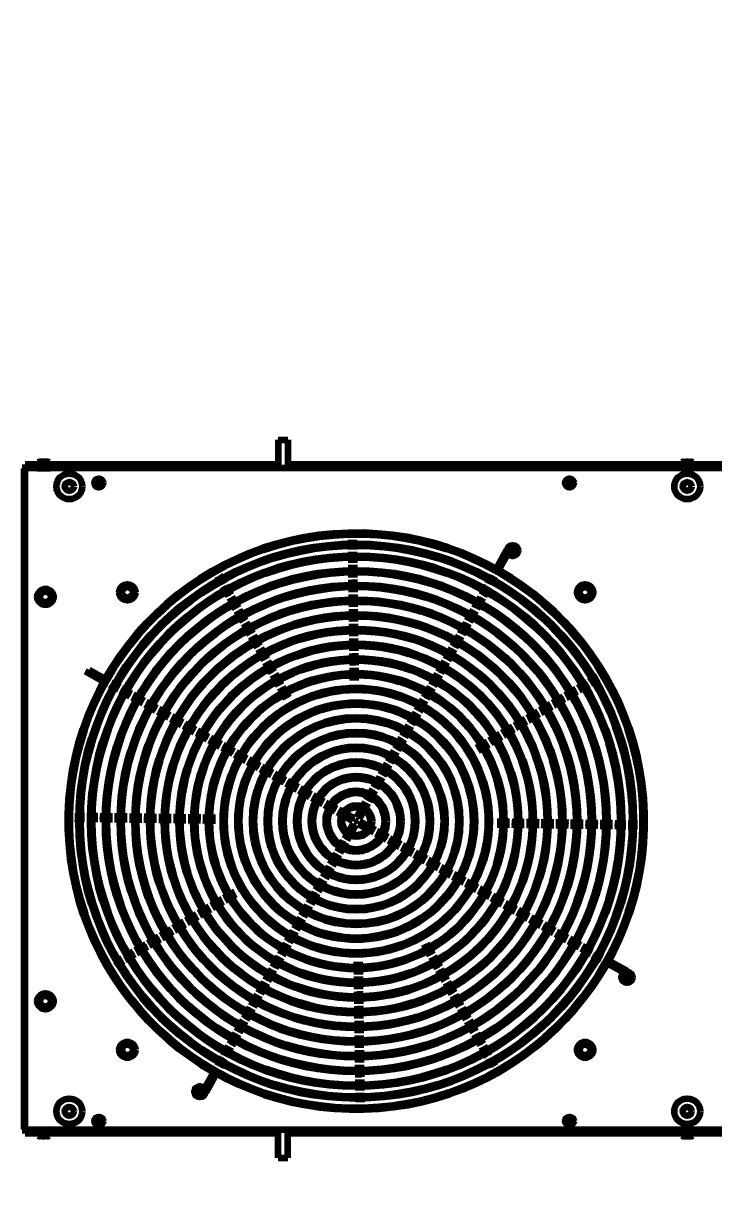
# Model space of a CAD drawing. Header units: millimetres. Extents: x 0 to 31017, y 0 to 21335.
# Drawn here: x 7038.5 to 7132.3, y 19923.2 to 20083.4 of the extents above; entities that cross this region are included whole.
import ezdxf
from ezdxf import colors
from ezdxf.entities.mleader import LeaderData, LeaderLine
from ezdxf.enums import TextEntityAlignment as Align
from ezdxf.math import Vec2, Vec3

# ---------------------------------------------------------------- set-up
doc = ezdxf.new("R2010")
doc.units = ezdxf.units.MM
doc.styles.get("Standard").update_dxf_attribs({"font": 'arial.ttf'})

# ---------------------------------------------------------------- blocks, each defined once
blk = doc.blocks.new('機組圖彩色')
at = {"color": 251, "lineweight": 200, "true_color": 0x636466}
for p, q in [((91587.16, 2376.05), (91587.16, 2372.23)), ((91587.16, 2376.05), (91588.46, 2376.05)), ((91588.46, 2376.05), (91588.46, 2372.23)), ((91554.51, 2373), (91554.51, 2372.52)), ((91555.83, 2373.07), (91554.7, 2373.07)), ((91554.89, 2373), (91554.89, 2372.52)), ((91555.64, 2373), (91555.64, 2372.52)), ((91556.01, 2373), (91556.01, 2372.52)), ((91642.01, 2373), (91642.01, 2372.52)), ((91642.2, 2373.07), (91643.33, 2373.07)), ((91642.39, 2373), (91642.39, 2372.52)), ((91643.14, 2373), (91643.14, 2372.52)), ((91643.51, 2373), (91643.51, 2372.52)), ((91552.64, 2372.1), (91552.76, 2372.1)), ((91552.64, 2282.3), (91552.64, 2372.1)), ((91552.76, 2372.73), (91552.76, 2372.1)), ((91554.51, 2372.73), (91552.76, 2372.73)), ((91552.76, 2368.7), (91552.76, 2372.2)), ((91732.76, 2372.2), (91552.76, 2372.2)), ((91552.76, 2282.32), (91552.76, 2372.08)), ((91732.64, 2372.2), (91552.88, 2372.2)), ((91553.76, 2372.23), (91553.73, 2372.2)), ((91554.36, 2372.23), (91553.76, 2372.23)), ((91554.36, 2372.52), (91554.36, 2372.2)), ((91556.16, 2372.52), (91554.36, 2372.52)), ((91554.36, 2372.36), (91556.16, 2372.36)), ((91554.36, 2372.2), (91556.16, 2372.2)), ((91555.26, 2372.36), (91555.1, 2372.52)), ((91555.42, 2372.36), (91555.26, 2372.52)), ((91587.16, 2372.73), (91556.01, 2372.73)), ((91556.16, 2372.2), (91556.16, 2372.52)), ((91729.38, 2372.23), (91556.16, 2372.23)), ((91697.06, 2372.73), (91588.46, 2372.73)), ((91641.86, 2372.2), (91641.86, 2372.52)), ((91641.86, 2372.52), (91643.66, 2372.52)), ((91643.66, 2372.36), (91641.86, 2372.36)), ((91643.66, 2372.2), (91641.86, 2372.2)), ((91642.6, 2372.36), (91642.76, 2372.52)), ((91642.76, 2372.36), (91642.92, 2372.52)), ((91643.66, 2372.52), (91643.66, 2372.2)), ((91597.06, 2362.75), (91597.05, 2363.15)), ((91597.46, 2362.75), (91597.45, 2363.15)), ((91597.07, 2361.95), (91597.06, 2362.45)), ((91597.08, 2361.15), (91597.07, 2361.65)), ((91597.47, 2361.95), (91597.46, 2362.45)), ((91597.48, 2361.15), (91597.47, 2361.65)), ((91597.09, 2360.35), (91597.08, 2360.85)), ((91597.1, 2359.35), (91597.09, 2360.05)), ((91597.11, 2359.35), (91597.1, 2360.05)), ((91597.49, 2360.35), (91597.48, 2360.85)), ((91597.5, 2359.35), (91597.49, 2360.05)), ((91597.51, 2359.35), (91597.5, 2360.05)), ((91618.18, 2361.06), (91616.77, 2358.54)), ((91618.34, 2360.52), (91617.12, 2358.35)), ((91618.7, 2361.33), (91619.33, 2360.7)), ((91618.7, 2360.7), (91619.33, 2361.33)), ((91597.12, 2358.35), (91597.11, 2359.05)), ((91597.52, 2358.35), (91597.51, 2359.05)), ((91578.75, 2357.74), (91578.55, 2358.09)), ((91579.1, 2357.93), (91578.9, 2358.28)), ((91579.14, 2357.04), (91578.9, 2357.48)), ((91579.49, 2357.24), (91579.24, 2357.67)), ((91579.53, 2356.34), (91579.29, 2356.78)), ((91579.88, 2356.54), (91579.64, 2356.97)), ((91597.14, 2357.35), (91597.13, 2358.05)), ((91597.15, 2356.35), (91597.14, 2357.05)), ((91597.54, 2357.35), (91597.53, 2358.05)), ((91597.55, 2356.35), (91597.54, 2357.05)), ((91615.65, 2356.54), (91615.89, 2356.97)), ((91616, 2356.34), (91616.24, 2356.78)), ((91616.04, 2357.23), (91616.29, 2357.67)), ((91616.39, 2357.04), (91616.63, 2357.48)), ((91616.43, 2357.93), (91616.63, 2358.28)), ((91616.78, 2357.74), (91616.98, 2358.09)), ((91579.92, 2355.64), (91579.68, 2356.08)), ((91580.27, 2355.84), (91580.03, 2356.28)), ((91580.41, 2354.77), (91580.07, 2355.38)), ((91580.76, 2354.97), (91580.42, 2355.58)), ((91597.16, 2355.35), (91597.15, 2356.05)), ((91597.56, 2355.35), (91597.55, 2356.05)), ((91615.11, 2355.58), (91614.77, 2354.97)), ((91615.46, 2355.38), (91615.12, 2354.77)), ((91615.26, 2355.84), (91615.5, 2356.27)), ((91615.61, 2355.64), (91615.85, 2356.08)), ((91580.9, 2353.9), (91580.56, 2354.51)), ((91581.25, 2354.09), (91580.91, 2354.71)), ((91581.39, 2353.03), (91581.05, 2353.64)), ((91581.74, 2353.22), (91581.39, 2353.83)), ((91597.17, 2354.35), (91597.17, 2355.05)), ((91597.19, 2353.35), (91597.18, 2354.05)), ((91597.57, 2354.35), (91597.57, 2355.05)), ((91597.59, 2353.35), (91597.58, 2354.05)), ((91614.13, 2353.83), (91613.79, 2353.22)), ((91614.48, 2353.64), (91614.14, 2353.03)), ((91614.62, 2354.71), (91614.28, 2354.09)), ((91614.97, 2354.51), (91614.63, 2353.9)), ((91581.88, 2352.15), (91581.53, 2352.76)), ((91582.23, 2352.35), (91581.88, 2352.96)), ((91582.71, 2351.48), (91582.37, 2352.09)), ((91597.2, 2352.35), (91597.19, 2353.05)), ((91597.21, 2351.35), (91597.2, 2352.05)), ((91597.6, 2352.35), (91597.59, 2353.05)), ((91597.61, 2351.35), (91597.6, 2352.05)), ((91613.16, 2352.09), (91612.81, 2351.48)), ((91613.65, 2352.96), (91613.3, 2352.35)), ((91613.99, 2352.76), (91613.65, 2352.15)), ((91582.37, 2351.28), (91582.02, 2351.89)), ((91582.85, 2350.41), (91582.51, 2351.02)), ((91583.2, 2350.6), (91582.86, 2351.22)), ((91583.69, 2349.73), (91583.35, 2350.34)), ((91597.23, 2350.35), (91597.22, 2351.05)), ((91597.63, 2350.35), (91597.62, 2351.05)), ((91612.18, 2350.34), (91611.84, 2349.73)), ((91612.67, 2351.22), (91612.33, 2350.6)), ((91613.02, 2351.02), (91612.67, 2350.41)), ((91613.51, 2351.89), (91613.16, 2351.28)), ((91583.34, 2349.54), (91583, 2350.15)), ((91583.83, 2348.66), (91583.49, 2349.28)), ((91584.18, 2348.86), (91583.84, 2349.47)), ((91597.24, 2349.35), (91597.23, 2350.05)), ((91597.25, 2348.35), (91597.24, 2349.05)), ((91597.64, 2349.35), (91597.63, 2350.05)), ((91597.65, 2348.35), (91597.64, 2349.05)), ((91611.69, 2349.47), (91611.35, 2348.86)), ((91612.04, 2349.28), (91611.7, 2348.66)), ((91612.53, 2350.15), (91612.19, 2349.54)), ((91584.32, 2347.79), (91583.98, 2348.4)), ((91584.67, 2347.99), (91584.33, 2348.6)), ((91584.81, 2346.92), (91584.47, 2347.53)), ((91585.16, 2347.12), (91584.82, 2347.73)), ((91597.26, 2347.35), (91597.26, 2348.05)), ((91597.66, 2347.35), (91597.66, 2348.05)), ((91610.71, 2347.73), (91610.37, 2347.12)), ((91611.06, 2347.53), (91610.72, 2346.92)), ((91611.2, 2348.6), (91610.86, 2347.99)), ((91611.55, 2348.4), (91611.21, 2347.79)), ((91585.3, 2346.05), (91584.96, 2346.66)), ((91585.65, 2346.24), (91585.31, 2346.85)), ((91585.79, 2345.17), (91585.44, 2345.79)), ((91586.14, 2345.37), (91585.79, 2345.98)), ((91597.28, 2346.35), (91597.27, 2347.05)), ((91597.29, 2345.35), (91597.28, 2346.05)), ((91597.68, 2346.35), (91597.67, 2347.05)), ((91597.69, 2345.35), (91597.68, 2346.05)), ((91609.74, 2345.98), (91609.39, 2345.37)), ((91610.08, 2345.79), (91609.74, 2345.17)), ((91610.22, 2346.85), (91609.88, 2346.24)), ((91610.57, 2346.66), (91610.23, 2346.05)), ((91560.91, 2344.62), (91563.42, 2343.21)), ((91561.44, 2344.78), (91563.62, 2343.56)), ((91586.28, 2344.3), (91585.93, 2344.91)), ((91586.62, 2344.5), (91586.28, 2345.11)), ((91586.76, 2343.43), (91586.42, 2344.04)), ((91587.11, 2343.63), (91586.77, 2344.24)), ((91597.3, 2344.35), (91597.29, 2345.05)), ((91597.32, 2343.35), (91597.31, 2344.05)), ((91597.7, 2344.35), (91597.69, 2345.05)), ((91597.72, 2343.35), (91597.71, 2344.05)), ((91608.76, 2344.24), (91608.42, 2343.63)), ((91609.11, 2344.04), (91608.76, 2343.43)), ((91609.25, 2345.11), (91608.9, 2344.5)), ((91609.6, 2344.91), (91609.25, 2344.3)), ((91630.11, 2343.67), (91630.54, 2343.93)), ((91630.79, 2344.08), (91631.14, 2344.29)), ((91631, 2343.74), (91631.34, 2343.94)), ((91564.04, 2342.87), (91563.69, 2343.07)), ((91564.23, 2343.22), (91563.88, 2343.42)), ((91564.73, 2342.48), (91564.3, 2342.73)), ((91564.93, 2342.83), (91564.49, 2343.07)), ((91565.43, 2342.09), (91565, 2342.33)), ((91565.63, 2342.44), (91565.19, 2342.68)), ((91587.25, 2342.56), (91586.91, 2343.17)), ((91587.6, 2342.75), (91587.26, 2343.36)), ((91588.09, 2341.88), (91587.75, 2342.49)), ((91607.78, 2342.49), (91607.44, 2341.88)), ((91608.27, 2343.36), (91607.93, 2342.75)), ((91608.62, 2343.17), (91608.28, 2342.56)), ((91627.87, 2342.34), (91628.47, 2342.7)), ((91628.08, 2342), (91628.68, 2342.36)), ((91628.73, 2342.86), (91629.16, 2343.11)), ((91628.94, 2342.51), (91629.37, 2342.77)), ((91629.42, 2343.26), (91629.85, 2343.52)), ((91629.62, 2342.92), (91630.05, 2343.18)), ((91630.31, 2343.33), (91630.74, 2343.59)), ((91566.13, 2341.7), (91565.69, 2341.94)), ((91566.33, 2342.05), (91565.89, 2342.29)), ((91566.39, 2341.55), (91567, 2341.21)), ((91566.59, 2341.9), (91567.2, 2341.56)), ((91567.26, 2341.06), (91567.87, 2340.72)), ((91567.46, 2341.41), (91568.07, 2341.07)), ((91568.33, 2340.92), (91568.94, 2340.58)), ((91587.74, 2341.68), (91587.4, 2342.3)), ((91588.23, 2340.81), (91587.89, 2341.42)), ((91588.58, 2341.01), (91588.24, 2341.62)), ((91606.8, 2340.75), (91606.46, 2340.14)), ((91607.29, 2341.62), (91606.95, 2341.01)), ((91607.64, 2341.42), (91607.3, 2340.81)), ((91608.13, 2342.3), (91607.79, 2341.68)), ((91625.29, 2340.81), (91625.9, 2341.17)), ((91625.5, 2340.47), (91626.1, 2340.82)), ((91626.15, 2341.32), (91626.76, 2341.68)), ((91626.36, 2340.98), (91626.96, 2341.33)), ((91627.01, 2341.83), (91627.61, 2342.19)), ((91627.22, 2341.49), (91627.82, 2341.85)), ((91568.14, 2340.57), (91568.75, 2340.23)), ((91569.01, 2340.08), (91569.62, 2339.74)), ((91569.2, 2340.43), (91569.81, 2340.09)), ((91569.88, 2339.6), (91570.49, 2339.25)), ((91570.08, 2339.95), (91570.69, 2339.6)), ((91570.75, 2339.11), (91571.36, 2338.77)), ((91570.95, 2339.46), (91571.56, 2339.11)), ((91606.31, 2339.87), (91605.97, 2339.26)), ((91606.66, 2339.68), (91606.32, 2339.07)), ((91607.15, 2340.55), (91606.81, 2339.94)), ((91621.86, 2338.76), (91622.46, 2339.12)), ((91622.72, 2339.28), (91623.32, 2339.63)), ((91622.92, 2338.93), (91623.52, 2339.29)), ((91623.58, 2339.79), (91624.18, 2340.15)), ((91623.78, 2339.44), (91624.38, 2339.8)), ((91624.43, 2340.3), (91625.04, 2340.66)), ((91624.64, 2339.95), (91625.24, 2340.31)), ((91571.63, 2338.62), (91572.24, 2338.28)), ((91571.82, 2338.97), (91572.43, 2338.63)), ((91572.5, 2338.13), (91573.11, 2337.79)), ((91572.69, 2338.48), (91573.3, 2338.14)), ((91573.37, 2337.64), (91573.98, 2337.3)), ((91573.57, 2337.99), (91574.18, 2337.65)), ((91574.44, 2337.5), (91575.05, 2337.16)), ((91605.34, 2338.13), (91604.99, 2337.52)), ((91605.68, 2337.93), (91605.34, 2337.32)), ((91605.82, 2339), (91605.48, 2338.39)), ((91606.17, 2338.81), (91605.83, 2338.19)), ((91619.28, 2337.23), (91619.88, 2337.59)), ((91620.14, 2337.74), (91620.74, 2338.1)), ((91620.34, 2337.4), (91620.94, 2337.76)), ((91621, 2338.25), (91621.6, 2338.61)), ((91621.2, 2337.91), (91621.8, 2338.27)), ((91622.06, 2338.42), (91622.66, 2338.78)), ((91574.24, 2337.15), (91574.85, 2336.81)), ((91575.12, 2336.66), (91575.73, 2336.32)), ((91575.31, 2337.01), (91575.92, 2336.67)), ((91575.99, 2336.17), (91576.6, 2335.83)), ((91576.18, 2336.52), (91576.79, 2336.18)), ((91577.06, 2336.03), (91577.67, 2335.69)), ((91604.36, 2336.38), (91604.02, 2335.77)), ((91604.71, 2336.19), (91604.37, 2335.58)), ((91604.85, 2337.26), (91604.51, 2336.65)), ((91605.2, 2337.06), (91604.85, 2336.45)), ((91616.7, 2335.7), (91617.3, 2336.06)), ((91617.56, 2336.21), (91618.16, 2336.57)), ((91617.76, 2335.87), (91618.36, 2336.22)), ((91618.42, 2336.72), (91619.02, 2337.08)), ((91618.62, 2336.38), (91619.22, 2336.73)), ((91619.48, 2336.89), (91620.08, 2337.25)), ((91576.86, 2335.69), (91577.47, 2335.34)), ((91577.73, 2335.2), (91578.34, 2334.86)), ((91577.93, 2335.55), (91578.54, 2335.2)), ((91578.61, 2334.71), (91579.22, 2334.37)), ((91578.8, 2335.06), (91579.41, 2334.72)), ((91579.67, 2334.57), (91580.28, 2334.23)), ((91603.38, 2334.64), (91603.04, 2334.03)), ((91603.73, 2334.44), (91603.39, 2333.83)), ((91603.87, 2335.51), (91603.53, 2334.9)), ((91604.22, 2335.32), (91603.88, 2334.7)), ((91614.12, 2334.16), (91614.72, 2334.52)), ((91614.98, 2334.68), (91615.58, 2335.03)), ((91615.18, 2334.33), (91615.79, 2334.69)), ((91615.84, 2335.19), (91616.44, 2335.54)), ((91616.04, 2334.84), (91616.65, 2335.2)), ((91616.9, 2335.35), (91617.51, 2335.71)), ((91579.48, 2334.22), (91580.09, 2333.88)), ((91580.35, 2333.73), (91580.96, 2333.39)), ((91580.55, 2334.08), (91581.16, 2333.74)), ((91581.22, 2333.24), (91581.83, 2332.9)), ((91581.42, 2333.59), (91582.03, 2333.25)), ((91582.09, 2332.75), (91582.71, 2332.41)), ((91582.29, 2333.1), (91582.9, 2332.76)), ((91602.4, 2332.89), (91602.06, 2332.28)), ((91602.75, 2332.7), (91602.41, 2332.09)), ((91602.89, 2333.77), (91602.55, 2333.16)), ((91603.24, 2333.57), (91602.9, 2332.96)), ((91614.32, 2333.82), (91614.93, 2334.18)), ((91582.97, 2332.26), (91583.58, 2331.92)), ((91583.16, 2332.61), (91583.77, 2332.27)), ((91583.84, 2331.78), (91584.45, 2331.43)), ((91584.04, 2332.12), (91584.65, 2331.78)), ((91584.71, 2331.29), (91585.32, 2330.94)), ((91584.91, 2331.64), (91585.52, 2331.29)), ((91585.78, 2331.15), (91586.39, 2330.8)), ((91601.43, 2331.15), (91601.08, 2330.54)), ((91601.91, 2332.02), (91601.57, 2331.41)), ((91602.26, 2331.83), (91601.92, 2331.21)), ((91585.58, 2330.8), (91586.2, 2330.46)), ((91586.46, 2330.31), (91587.07, 2329.97)), ((91586.65, 2330.66), (91587.26, 2330.32)), ((91587.33, 2329.82), (91587.94, 2329.48)), ((91587.53, 2330.17), (91588.14, 2329.83)), ((91588.4, 2329.68), (91589.01, 2329.34)), ((91600.94, 2330.28), (91600.59, 2329.66)), ((91601.29, 2330.08), (91600.94, 2329.47)), ((91601.77, 2330.95), (91601.43, 2330.34)), ((91588.2, 2329.33), (91588.81, 2328.99)), ((91589.08, 2328.84), (91589.69, 2328.5)), ((91589.27, 2329.19), (91589.88, 2328.85)), ((91589.95, 2328.35), (91590.56, 2328.01)), ((91590.14, 2328.7), (91590.75, 2328.36)), ((91591.02, 2328.21), (91591.63, 2327.87)), ((91599.96, 2328.53), (91599.62, 2327.92)), ((91600.31, 2328.33), (91599.96, 2327.72)), ((91600.45, 2329.4), (91600.11, 2328.79)), ((91600.8, 2329.21), (91600.45, 2328.6)), ((91590.82, 2327.87), (91591.43, 2327.52)), ((91591.69, 2327.38), (91592.3, 2327.03)), ((91591.89, 2327.73), (91592.5, 2327.38)), ((91592.57, 2326.89), (91593.18, 2326.54)), ((91592.76, 2327.24), (91593.37, 2326.89)), ((91593.44, 2326.4), (91594.05, 2326.06)), ((91593.63, 2326.75), (91594.25, 2326.4)), ((91598.98, 2326.78), (91598.64, 2326.17)), ((91599.33, 2326.59), (91598.99, 2325.97)), ((91599.47, 2327.66), (91599.13, 2327.04)), ((91599.82, 2327.46), (91599.48, 2326.85)), ((91559.22, 2324.9), (91558.82, 2324.91)), ((91560.02, 2324.89), (91559.52, 2324.9)), ((91560.82, 2324.88), (91560.32, 2324.89)), ((91561.62, 2324.87), (91561.12, 2324.88)), ((91562.62, 2324.86), (91561.92, 2324.87)), ((91563.62, 2324.85), (91562.92, 2324.86)), ((91564.62, 2324.83), (91563.92, 2324.84)), ((91565.62, 2324.82), (91564.92, 2324.83)), ((91566.62, 2324.81), (91565.92, 2324.82)), ((91567.62, 2324.79), (91566.92, 2324.8)), ((91568.62, 2324.78), (91567.92, 2324.79)), ((91569.62, 2324.77), (91568.92, 2324.78)), ((91570.62, 2324.76), (91569.92, 2324.76)), ((91571.62, 2324.74), (91570.92, 2324.75)), ((91572.62, 2324.73), (91571.92, 2324.74)), ((91573.62, 2324.72), (91572.92, 2324.73)), ((91574.62, 2324.7), (91573.92, 2324.71)), ((91575.62, 2324.69), (91574.92, 2324.7)), ((91576.62, 2324.68), (91575.92, 2324.69)), ((91594.31, 2325.91), (91594.92, 2325.57)), ((91594.51, 2326.26), (91595.12, 2325.92)), ((91595.19, 2325.42), (91595.8, 2325.08)), ((91595.38, 2325.77), (91595.99, 2325.42)), ((91596.06, 2324.93), (91597.27, 2324.25)), ((91596.26, 2325.28), (91597.46, 2324.6)), ((91598.49, 2325.91), (91597.81, 2324.7)), ((91598.16, 2324.51), (91597.81, 2324.7)), ((91598.84, 2325.71), (91598.16, 2324.51)), ((91559.22, 2324.5), (91558.82, 2324.51)), ((91560.02, 2324.49), (91559.52, 2324.5)), ((91560.82, 2324.48), (91560.32, 2324.49)), ((91561.62, 2324.47), (91561.12, 2324.48)), ((91562.62, 2324.46), (91561.92, 2324.47)), ((91563.62, 2324.45), (91562.92, 2324.46)), ((91564.62, 2324.43), (91563.92, 2324.44)), ((91565.62, 2324.42), (91564.92, 2324.43)), ((91566.62, 2324.41), (91565.92, 2324.42)), ((91567.62, 2324.39), (91566.92, 2324.4)), ((91568.61, 2324.38), (91567.91, 2324.39)), ((91569.61, 2324.37), (91568.91, 2324.38)), ((91570.61, 2324.36), (91569.91, 2324.36)), ((91571.61, 2324.34), (91570.91, 2324.35)), ((91572.61, 2324.33), (91571.91, 2324.34)), ((91573.61, 2324.32), (91572.91, 2324.33)), ((91574.61, 2324.3), (91573.91, 2324.31)), ((91575.61, 2324.29), (91574.91, 2324.3)), ((91576.61, 2324.28), (91575.91, 2324.29)), ((91577.61, 2324.26), (91576.91, 2324.27)), ((91577.62, 2324.66), (91576.92, 2324.67)), ((91578.61, 2324.25), (91577.91, 2324.26)), ((91578.62, 2324.65), (91577.92, 2324.66)), ((91596.69, 2322.7), (91597.37, 2323.9)), ((91597.04, 2322.5), (91597.71, 2323.71)), ((91597.46, 2324.6), (91597.27, 2324.25)), ((91597.37, 2323.9), (91597.71, 2323.71)), ((91598.07, 2323.81), (91598.26, 2324.15)), ((91599.27, 2323.13), (91598.07, 2323.81)), ((91599.47, 2323.48), (91598.26, 2324.15)), ((91600.34, 2322.99), (91599.73, 2323.33)), ((91616.91, 2324.16), (91617.61, 2324.15)), ((91616.91, 2323.76), (91617.61, 2323.75)), ((91617.91, 2324.14), (91618.61, 2324.13)), ((91617.91, 2323.74), (91618.61, 2323.73)), ((91618.91, 2324.13), (91619.61, 2324.12)), ((91618.91, 2323.73), (91619.61, 2323.72)), ((91619.91, 2324.12), (91620.61, 2324.11)), ((91619.91, 2323.72), (91620.61, 2323.71)), ((91620.91, 2324.1), (91621.61, 2324.1)), ((91620.91, 2323.7), (91621.61, 2323.7)), ((91621.91, 2324.09), (91622.61, 2324.08)), ((91621.91, 2323.69), (91622.61, 2323.68)), ((91622.91, 2324.08), (91623.61, 2324.07)), ((91622.91, 2323.68), (91623.61, 2323.67)), ((91623.91, 2324.07), (91624.61, 2324.06)), ((91623.91, 2323.67), (91624.61, 2323.66)), ((91624.91, 2324.05), (91625.61, 2324.04)), ((91624.91, 2323.65), (91625.61, 2323.64)), ((91625.91, 2324.04), (91626.61, 2324.03)), ((91625.91, 2323.64), (91626.61, 2323.63)), ((91626.91, 2324.03), (91627.61, 2324.02)), ((91626.91, 2323.63), (91627.61, 2323.62)), ((91627.91, 2324.01), (91628.61, 2324)), ((91627.91, 2323.61), (91628.61, 2323.6)), ((91628.91, 2324), (91629.61, 2323.99)), ((91628.91, 2323.6), (91629.61, 2323.59)), ((91629.91, 2323.99), (91630.61, 2323.98)), ((91629.91, 2323.59), (91630.61, 2323.58)), ((91630.91, 2323.98), (91631.61, 2323.97)), ((91630.91, 2323.58), (91631.61, 2323.57)), ((91631.91, 2323.96), (91632.61, 2323.95)), ((91631.91, 2323.56), (91632.61, 2323.55)), ((91632.91, 2323.95), (91633.61, 2323.94)), ((91632.91, 2323.55), (91633.61, 2323.54)), ((91633.91, 2323.93), (91634.41, 2323.93)), ((91633.91, 2323.53), (91634.41, 2323.53)), ((91634.71, 2323.92), (91635.21, 2323.92)), ((91634.71, 2323.52), (91635.21, 2323.52)), ((91635.51, 2323.91), (91636.01, 2323.91)), ((91635.51, 2323.51), (91636.01, 2323.51)), ((91636.31, 2323.9), (91636.71, 2323.9)), ((91636.31, 2323.5), (91636.71, 2323.5)), ((91595.71, 2320.95), (91596.05, 2321.56)), ((91596.2, 2321.82), (91596.54, 2322.43)), ((91596.55, 2321.63), (91596.89, 2322.24)), ((91600.15, 2322.64), (91599.53, 2322.98)), ((91601.02, 2322.15), (91600.41, 2322.49)), ((91601.22, 2322.5), (91600.6, 2322.84)), ((91601.89, 2321.66), (91601.28, 2322)), ((91602.09, 2322.01), (91601.48, 2322.35)), ((91602.77, 2321.17), (91602.16, 2321.51)), ((91602.96, 2321.52), (91602.35, 2321.86)), ((91595.22, 2320.07), (91595.56, 2320.69)), ((91595.57, 2319.88), (91595.91, 2320.49)), ((91596.06, 2320.75), (91596.4, 2321.36)), ((91603.64, 2320.68), (91603.03, 2321.03)), ((91603.84, 2321.03), (91603.22, 2321.37)), ((91604.51, 2320.19), (91603.9, 2320.54)), ((91604.71, 2320.54), (91604.1, 2320.89)), ((91605.39, 2319.71), (91604.77, 2320.05)), ((91605.58, 2320.05), (91604.97, 2320.4)), ((91606.45, 2319.57), (91605.84, 2319.91)), ((91594.24, 2318.33), (91594.59, 2318.94)), ((91594.59, 2318.13), (91594.93, 2318.74)), ((91594.73, 2319.2), (91595.07, 2319.81)), ((91595.08, 2319.01), (91595.42, 2319.62)), ((91606.26, 2319.22), (91605.65, 2319.56)), ((91607.13, 2318.73), (91606.52, 2319.07)), ((91607.33, 2319.08), (91606.72, 2319.42)), ((91608, 2318.24), (91607.39, 2318.58)), ((91608.2, 2318.59), (91607.59, 2318.93)), ((91609.07, 2318.1), (91608.46, 2318.44)), ((91593.27, 2316.58), (91593.61, 2317.19)), ((91593.61, 2316.39), (91593.96, 2317)), ((91593.75, 2317.46), (91594.1, 2318.07)), ((91594.1, 2317.26), (91594.45, 2317.87)), ((91608.88, 2317.75), (91608.27, 2318.09)), ((91609.75, 2317.26), (91609.14, 2317.6)), ((91609.94, 2317.61), (91609.33, 2317.95)), ((91610.62, 2316.77), (91610.01, 2317.11)), ((91610.82, 2317.12), (91610.21, 2317.46)), ((91611.69, 2316.63), (91611.08, 2316.97)), ((91592.29, 2314.84), (91592.63, 2315.45)), ((91592.64, 2314.64), (91592.98, 2315.25)), ((91592.78, 2315.71), (91593.12, 2316.32)), ((91593.13, 2315.51), (91593.47, 2316.13)), ((91611.49, 2316.28), (91610.88, 2316.63)), ((91612.37, 2315.79), (91611.76, 2316.14)), ((91612.56, 2316.14), (91611.95, 2316.49)), ((91613.24, 2315.31), (91612.63, 2315.65)), ((91613.43, 2315.65), (91612.82, 2316)), ((91614.11, 2314.82), (91613.5, 2315.16)), ((91614.31, 2315.17), (91613.7, 2315.51)), ((91579.48, 2313.57), (91578.88, 2313.21)), ((91580.34, 2314.08), (91579.74, 2313.72)), ((91580.55, 2313.73), (91579.95, 2313.37)), ((91581.2, 2314.59), (91580.6, 2314.23)), ((91581.41, 2314.24), (91580.81, 2313.89)), ((91591.31, 2313.09), (91591.65, 2313.7)), ((91591.66, 2312.9), (91592, 2313.51)), ((91591.8, 2313.97), (91592.14, 2314.58)), ((91592.15, 2313.77), (91592.49, 2314.38)), ((91614.98, 2314.33), (91614.37, 2314.67)), ((91615.18, 2314.68), (91614.57, 2315.02)), ((91615.86, 2313.84), (91615.25, 2314.18)), ((91616.05, 2314.19), (91615.44, 2314.53)), ((91616.73, 2313.35), (91616.12, 2313.69)), ((91616.92, 2313.7), (91616.31, 2314.04)), ((91617.8, 2313.21), (91617.19, 2313.55)), ((91576.91, 2312.03), (91576.3, 2311.67)), ((91577.77, 2312.54), (91577.16, 2312.19)), ((91577.97, 2312.2), (91577.37, 2311.84)), ((91578.63, 2313.05), (91578.02, 2312.7)), ((91578.83, 2312.71), (91578.23, 2312.35)), ((91579.69, 2313.22), (91579.09, 2312.86)), ((91590.33, 2311.35), (91590.67, 2311.96)), ((91590.82, 2312.22), (91591.16, 2312.83)), ((91591.17, 2312.02), (91591.51, 2312.64)), ((91617.6, 2312.86), (91616.99, 2313.2)), ((91618.47, 2312.37), (91617.86, 2312.72)), ((91618.67, 2312.72), (91618.06, 2313.06)), ((91619.35, 2311.88), (91618.73, 2312.23)), ((91619.54, 2312.23), (91618.93, 2312.58)), ((91620.41, 2311.74), (91619.8, 2312.09)), ((91574.33, 2310.5), (91573.73, 2310.14)), ((91575.19, 2311.01), (91574.59, 2310.65)), ((91575.39, 2310.67), (91574.79, 2310.31)), ((91576.05, 2311.52), (91575.45, 2311.16)), ((91576.25, 2311.18), (91575.65, 2310.82)), ((91577.11, 2311.69), (91576.51, 2311.33)), ((91589.84, 2310.48), (91590.19, 2311.09)), ((91590.19, 2310.28), (91590.53, 2310.89)), ((91590.68, 2311.15), (91591.02, 2311.76)), ((91620.22, 2311.4), (91619.61, 2311.74)), ((91621.09, 2310.91), (91620.48, 2311.25)), ((91621.29, 2311.26), (91620.68, 2311.6)), ((91621.96, 2310.42), (91621.35, 2310.76)), ((91622.16, 2310.77), (91621.55, 2311.11)), ((91622.84, 2309.93), (91622.22, 2310.27)), ((91623.03, 2310.28), (91622.42, 2310.62)), ((91571.75, 2308.96), (91571.15, 2308.61)), ((91572.61, 2309.48), (91572.01, 2309.12)), ((91572.81, 2309.13), (91572.21, 2308.77)), ((91573.47, 2309.99), (91572.87, 2309.63)), ((91573.67, 2309.64), (91573.07, 2309.29)), ((91574.53, 2310.15), (91573.93, 2309.8)), ((91588.87, 2308.73), (91589.21, 2309.34)), ((91589.22, 2308.53), (91589.56, 2309.15)), ((91589.36, 2309.6), (91589.7, 2310.21)), ((91589.7, 2309.41), (91590.05, 2310.02)), ((91623.71, 2309.44), (91623.1, 2309.78)), ((91623.9, 2309.79), (91623.29, 2310.13)), ((91624.58, 2308.95), (91623.97, 2309.29)), ((91624.78, 2309.3), (91624.17, 2309.64)), ((91625.45, 2308.46), (91624.84, 2308.81)), ((91625.65, 2308.81), (91625.04, 2309.15)), ((91626.52, 2308.32), (91625.91, 2308.67)), ((91569.17, 2307.43), (91568.57, 2307.07)), ((91569.38, 2307.09), (91568.77, 2306.73)), ((91570.03, 2307.94), (91569.43, 2307.58)), ((91570.23, 2307.6), (91569.63, 2307.24)), ((91570.89, 2308.45), (91570.29, 2308.1)), ((91571.09, 2308.11), (91570.49, 2307.75)), ((91571.95, 2308.62), (91571.35, 2308.26)), ((91587.89, 2306.99), (91588.23, 2307.6)), ((91588.24, 2306.79), (91588.58, 2307.4)), ((91588.38, 2307.86), (91588.72, 2308.47)), ((91588.73, 2307.66), (91589.07, 2308.27)), ((91606.95, 2307.4), (91607.29, 2306.79)), ((91607.3, 2307.6), (91607.64, 2306.99)), ((91626.33, 2307.97), (91625.71, 2308.32)), ((91627.2, 2307.49), (91626.59, 2307.83)), ((91627.39, 2307.83), (91626.78, 2308.18)), ((91628.07, 2307), (91627.46, 2307.34)), ((91628.27, 2307.35), (91627.65, 2307.69)), ((91629.14, 2306.86), (91628.53, 2307.2)), ((91565.9, 2305.49), (91565.47, 2305.23)), ((91566.59, 2305.9), (91566.16, 2305.64)), ((91566.8, 2305.56), (91566.37, 2305.3)), ((91567.45, 2306.41), (91566.85, 2306.05)), ((91567.66, 2306.07), (91567.05, 2305.71)), ((91568.31, 2306.92), (91567.71, 2306.56)), ((91568.52, 2306.58), (91567.91, 2306.22)), ((91586.91, 2305.24), (91587.25, 2305.85)), ((91587.26, 2305.04), (91587.6, 2305.66)), ((91587.4, 2306.11), (91587.74, 2306.72)), ((91587.75, 2305.92), (91588.09, 2306.53)), ((91607.44, 2306.53), (91607.78, 2305.92)), ((91607.79, 2306.72), (91608.13, 2306.11)), ((91607.93, 2305.66), (91608.27, 2305.04)), ((91608.28, 2305.85), (91608.62, 2305.24)), ((91628.94, 2306.51), (91628.33, 2306.85)), ((91629.2, 2306.36), (91629.64, 2306.12)), ((91629.4, 2306.71), (91629.84, 2306.46)), ((91629.9, 2305.97), (91630.34, 2305.72)), ((91630.1, 2306.32), (91630.53, 2306.07)), ((91630.6, 2305.58), (91631.04, 2305.33)), ((91630.79, 2305.93), (91631.23, 2305.68)), ((91631.49, 2305.54), (91631.84, 2305.34)), ((91564.53, 2304.67), (91564.18, 2304.47)), ((91564.73, 2304.33), (91564.39, 2304.12)), ((91565.22, 2305.08), (91564.79, 2304.83)), ((91565.42, 2304.74), (91564.99, 2304.48)), ((91566.11, 2305.15), (91565.68, 2304.89)), ((91585.93, 2303.5), (91586.28, 2304.11)), ((91586.28, 2303.3), (91586.62, 2303.91)), ((91586.42, 2304.37), (91586.76, 2304.98)), ((91586.77, 2304.17), (91587.11, 2304.78)), ((91597.81, 2305.05), (91597.82, 2304.35)), ((91597.83, 2304.05), (91597.83, 2303.35)), ((91598.21, 2305.06), (91598.22, 2304.36)), ((91598.23, 2304.06), (91598.23, 2303.36)), ((91608.42, 2304.78), (91608.76, 2304.17)), ((91608.76, 2304.98), (91609.11, 2304.37)), ((91608.9, 2303.91), (91609.25, 2303.3)), ((91609.25, 2304.11), (91609.6, 2303.5)), ((91631.3, 2305.19), (91631.65, 2304.99)), ((91634.08, 2303.63), (91631.91, 2304.85)), ((91634.62, 2303.78), (91632.1, 2305.2)), ((91584.96, 2301.75), (91585.3, 2302.36)), ((91585.44, 2302.62), (91585.79, 2303.23)), ((91585.79, 2302.43), (91586.14, 2303.04)), ((91597.84, 2303.05), (91597.85, 2302.35)), ((91598.24, 2303.06), (91598.25, 2302.36)), ((91609.39, 2303.04), (91609.74, 2302.43)), ((91609.74, 2303.23), (91610.08, 2302.62)), ((91610.23, 2302.36), (91610.57, 2301.75)), ((91634.89, 2303.27), (91634.26, 2302.63)), ((91634.26, 2303.27), (91634.89, 2302.63)), ((91584.47, 2300.88), (91584.81, 2301.49)), ((91584.82, 2300.68), (91585.16, 2301.29)), ((91585.31, 2301.55), (91585.65, 2302.17)), ((91597.85, 2302.05), (91597.86, 2301.35)), ((91597.86, 2301.05), (91597.87, 2300.35)), ((91598.25, 2302.06), (91598.26, 2301.36)), ((91598.26, 2301.06), (91598.27, 2300.36)), ((91609.88, 2302.17), (91610.22, 2301.55)), ((91610.37, 2301.29), (91610.71, 2300.68)), ((91610.72, 2301.49), (91611.06, 2300.88)), ((91583.49, 2299.13), (91583.83, 2299.74)), ((91583.84, 2298.94), (91584.18, 2299.55)), ((91583.98, 2300.01), (91584.32, 2300.62)), ((91584.33, 2299.81), (91584.67, 2300.42)), ((91597.88, 2300.05), (91597.89, 2299.35)), ((91597.89, 2299.05), (91597.9, 2298.35)), ((91598.28, 2300.06), (91598.29, 2299.36)), ((91598.29, 2299.06), (91598.3, 2298.36)), ((91610.86, 2300.42), (91611.2, 2299.81)), ((91611.21, 2300.62), (91611.55, 2300.01)), ((91611.35, 2299.55), (91611.69, 2298.94)), ((91611.7, 2299.74), (91612.04, 2299.13)), ((91582.51, 2297.39), (91582.85, 2298)), ((91582.86, 2297.19), (91583.2, 2297.8)), ((91583, 2298.26), (91583.34, 2298.87)), ((91583.35, 2298.07), (91583.69, 2298.68)), ((91597.9, 2298.05), (91597.91, 2297.35)), ((91598.3, 2298.06), (91598.31, 2297.36)), ((91611.84, 2298.68), (91612.18, 2298.07)), ((91612.19, 2298.87), (91612.53, 2298.26)), ((91612.33, 2297.8), (91612.67, 2297.19)), ((91612.67, 2298), (91613.02, 2297.39)), ((91581.53, 2295.64), (91581.88, 2296.25)), ((91581.88, 2295.45), (91582.23, 2296.06)), ((91582.02, 2296.52), (91582.37, 2297.13)), ((91582.37, 2296.32), (91582.71, 2296.93)), ((91597.92, 2297.05), (91597.92, 2296.35)), ((91597.93, 2296.05), (91597.94, 2295.35)), ((91598.32, 2297.06), (91598.32, 2296.36)), ((91598.33, 2296.06), (91598.34, 2295.36)), ((91612.81, 2296.93), (91613.16, 2296.32)), ((91613.16, 2297.13), (91613.51, 2296.52)), ((91613.3, 2296.06), (91613.65, 2295.45)), ((91613.65, 2296.25), (91613.99, 2295.64)), ((91580.56, 2293.9), (91580.9, 2294.51)), ((91580.91, 2293.7), (91581.25, 2294.31)), ((91581.05, 2294.77), (91581.39, 2295.38)), ((91581.39, 2294.58), (91581.74, 2295.19)), ((91597.94, 2295.05), (91597.95, 2294.35)), ((91598.34, 2295.06), (91598.35, 2294.36)), ((91613.79, 2295.19), (91614.13, 2294.58)), ((91614.14, 2295.38), (91614.48, 2294.77)), ((91614.28, 2294.31), (91614.62, 2293.7)), ((91614.63, 2294.51), (91614.97, 2293.9)), ((91579.92, 2292.77), (91579.68, 2292.33)), ((91580.07, 2293.03), (91580.41, 2293.64)), ((91580.42, 2292.83), (91580.76, 2293.44)), ((91597.95, 2294.05), (91597.96, 2293.35)), ((91597.97, 2293.05), (91597.98, 2292.35)), ((91598.35, 2294.06), (91598.36, 2293.36)), ((91598.37, 2293.06), (91598.38, 2292.36)), ((91614.77, 2293.44), (91615.11, 2292.83)), ((91615.12, 2293.64), (91615.46, 2293.03)), ((91615.61, 2292.76), (91615.85, 2292.33)), ((91579.14, 2291.37), (91578.89, 2290.93)), ((91579.49, 2291.17), (91579.24, 2290.74)), ((91579.53, 2292.07), (91579.28, 2291.63)), ((91579.88, 2291.87), (91579.63, 2291.44)), ((91580.27, 2292.57), (91580.02, 2292.13)), ((91597.98, 2292.05), (91597.99, 2291.35)), ((91597.99, 2291.05), (91598, 2290.35)), ((91598.38, 2292.06), (91598.39, 2291.36)), ((91598.39, 2291.06), (91598.4, 2290.36)), ((91615.26, 2292.57), (91615.5, 2292.13)), ((91615.65, 2291.87), (91615.89, 2291.43)), ((91616, 2292.07), (91616.24, 2291.63)), ((91616.04, 2291.17), (91616.28, 2290.74)), ((91616.39, 2291.37), (91616.63, 2290.93)), ((91577.19, 2287.88), (91578.41, 2290.06)), ((91577.34, 2287.35), (91578.76, 2289.86)), ((91578.75, 2290.67), (91578.55, 2290.32)), ((91579.1, 2290.48), (91578.9, 2290.13)), ((91598.01, 2290.05), (91598.02, 2289.35)), ((91598.41, 2290.06), (91598.42, 2289.36)), ((91616.43, 2290.47), (91616.63, 2290.13)), ((91616.78, 2290.67), (91616.98, 2290.32)), ((91598.02, 2289.06), (91598.03, 2288.36)), ((91598.04, 2288.06), (91598.04, 2287.56)), ((91598.42, 2289.06), (91598.43, 2288.36)), ((91598.44, 2288.06), (91598.44, 2287.56)), ((91576.83, 2287.08), (91576.19, 2287.71)), ((91576.83, 2287.71), (91576.19, 2287.08)), ((91598.05, 2287.26), (91598.06, 2286.76)), ((91598.06, 2286.46), (91598.07, 2285.96)), ((91598.45, 2287.26), (91598.45, 2286.76)), ((91598.46, 2286.46), (91598.47, 2285.96)), ((91552.76, 2282.2), (91552.76, 2285.7)), ((91598.07, 2285.66), (91598.07, 2285.26)), ((91598.47, 2285.66), (91598.47, 2285.26)), ((91552.76, 2282.42), (91552.64, 2282.42)), ((91552.76, 2282.3), (91552.64, 2282.3)), ((91552.76, 2282.3), (91552.76, 2281.73)), ((91732.76, 2282.2), (91552.76, 2282.2)), ((91554.51, 2281.73), (91552.76, 2281.73)), ((91732.64, 2282.2), (91552.88, 2282.2)), ((91554.36, 2281.88), (91554.36, 2282.2)), ((91554.36, 2282.2), (91556.16, 2282.2)), ((91554.36, 2282.04), (91556.16, 2282.04)), ((91556.16, 2281.88), (91554.36, 2281.88)), ((91554.51, 2281.4), (91554.51, 2281.88)), ((91554.89, 2281.4), (91554.89, 2281.88)), ((91555.26, 2282.04), (91555.1, 2281.88)), ((91555.42, 2282.04), (91555.26, 2281.88)), ((91555.64, 2281.4), (91555.64, 2281.88)), ((91556.01, 2281.4), (91556.01, 2281.88)), ((91587.16, 2281.73), (91556.01, 2281.73)), ((91556.16, 2282.2), (91556.16, 2281.88)), ((91587.16, 2278.41), (91587.16, 2282.2)), ((91588.46, 2278.41), (91588.46, 2282.2)), ((91697.06, 2281.73), (91588.46, 2281.73)), ((91641.86, 2282.2), (91641.86, 2281.88)), ((91643.66, 2282.2), (91641.86, 2282.2)), ((91643.66, 2282.04), (91641.86, 2282.04)), ((91641.86, 2281.88), (91643.66, 2281.88)), ((91642.01, 2281.4), (91642.01, 2281.88)), ((91642.39, 2281.4), (91642.39, 2281.88)), ((91642.6, 2282.04), (91642.76, 2281.88)), ((91642.76, 2282.04), (91642.92, 2281.88)), ((91643.14, 2281.4), (91643.14, 2281.88)), ((91643.51, 2281.4), (91643.51, 2281.88)), ((91643.66, 2281.88), (91643.66, 2282.2)), ((91555.83, 2281.33), (91554.7, 2281.33)), ((91642.2, 2281.33), (91643.33, 2281.33)), ((91587.16, 2278.41), (91588.46, 2278.41))]:
    blk.add_line(p, q, dxfattribs=at)
for points in [[(91562.53, 2370.6), (91562.3, 2370.2), (91562.53, 2369.81), (91562.99, 2369.81), (91563.22, 2370.2), (91562.99, 2370.6)], [(91626.53, 2370.6), (91626.3, 2370.2), (91626.53, 2369.81), (91626.99, 2369.81), (91627.22, 2370.2), (91626.99, 2370.6)], [(91555.02, 2355.55), (91554.53, 2354.7), (91555.02, 2353.86), (91556, 2353.86), (91556.49, 2354.7), (91556, 2355.55)], [(91566.16, 2356.17), (91565.67, 2355.32), (91566.16, 2354.47), (91567.14, 2354.47), (91567.63, 2355.32), (91567.14, 2356.17)], [(91629.73, 2355.81), (91628.88, 2356.3), (91628.03, 2355.81), (91628.03, 2354.83), (91628.88, 2354.34), (91629.73, 2354.83)], [(91555.02, 2300.55), (91554.53, 2299.7), (91555.02, 2298.86), (91556, 2298.86), (91556.49, 2299.7), (91556, 2300.55)], [(91565.8, 2292.6), (91566.65, 2292.11), (91567.5, 2292.6), (91567.5, 2293.58), (91566.65, 2294.07), (91565.8, 2293.58)], [(91629.37, 2292.24), (91629.86, 2293.09), (91629.37, 2293.94), (91628.39, 2293.94), (91627.9, 2293.09), (91628.39, 2292.24)], [(91562.53, 2283.8), (91562.3, 2283.4), (91562.53, 2283.01), (91562.99, 2283.01), (91563.22, 2283.4), (91562.99, 2283.8)], [(91626.53, 2283.8), (91626.3, 2283.4), (91626.53, 2283.01), (91626.99, 2283.01), (91627.22, 2283.4), (91626.99, 2283.8)]]:
    blk.add_lwpolyline(points, close=True, dxfattribs=at)
for centre, radius in [((91558.76, 2369.73), 1.75), ((91642.76, 2369.73), 1.75), ((91558.76, 2369.73), 0.6), ((91562.76, 2370.2), 0.6), ((91562.76, 2370.2), 0.345), ((91626.76, 2370.2), 0.6), ((91626.76, 2370.2), 0.345), ((91642.76, 2369.73), 0.6), ((91597.76, 2324.2), 37.75), ((91597.76, 2324.2), 37.45), ((91619.02, 2361.01), 0.75), ((91597.76, 2324.2), 36.15), ((91597.76, 2324.2), 35.85), ((91597.76, 2324.2), 34.15), ((91597.76, 2324.2), 33.85), ((91555.51, 2354.7), 1.1), ((91555.51, 2354.7), 0.735), ((91566.65, 2355.32), 1.1), ((91597.76, 2324.2), 32.15), ((91597.76, 2324.2), 31.85), ((91566.65, 2355.32), 0.735), ((91628.88, 2355.32), 1.1), ((91628.88, 2355.32), 0.735), ((91597.76, 2324.2), 30.15), ((91597.76, 2324.2), 29.85), ((91597.76, 2324.2), 28.15), ((91597.76, 2324.2), 27.85), ((91597.76, 2324.2), 26.15), ((91597.76, 2324.2), 25.85), ((91597.76, 2324.2), 24.15), ((91597.76, 2324.2), 23.85), ((91597.76, 2324.2), 22.15), ((91597.76, 2324.2), 21.85), ((91597.76, 2324.2), 20.15), ((91597.76, 2324.2), 19.85), ((91597.76, 2324.2), 18.15), ((91597.76, 2324.2), 17.85), ((91597.76, 2324.2), 16.15), ((91597.76, 2324.2), 15.85), ((91597.76, 2324.2), 14.15), ((91597.76, 2324.2), 13.85), ((91597.76, 2324.2), 12.15), ((91597.76, 2324.2), 11.85), ((91597.76, 2324.2), 10.15), ((91597.76, 2324.2), 9.85), ((91597.76, 2324.2), 8.15), ((91597.76, 2324.2), 7.85), ((91597.76, 2324.2), 6.15), ((91597.76, 2324.2), 5.85), ((91597.76, 2324.2), 4.15), ((91597.76, 2324.2), 3.85), ((91597.76, 2324.2), 2.15), ((91597.76, 2324.2), 1.9), ((91634.57, 2302.95), 0.75), ((91555.51, 2299.7), 1.1), ((91555.51, 2299.7), 0.735), ((91566.65, 2293.09), 1.1), ((91566.65, 2293.09), 0.735), ((91628.88, 2293.09), 1.1), ((91628.88, 2293.09), 0.735), ((91576.51, 2287.39), 0.75), ((91558.76, 2284.73), 1.75), ((91642.76, 2284.73), 1.75), ((91558.76, 2284.73), 0.6), ((91642.76, 2284.73), 0.6), ((91562.76, 2283.4), 0.6), ((91562.76, 2283.4), 0.345), ((91626.76, 2283.4), 0.6), ((91626.76, 2283.4), 0.345)]:
    blk.add_circle(centre, radius, dxfattribs=at)
for centre, radius, start, end in [((91554.7, 2372.79), 0.286, 49.0554, 130.9446), ((91555.26, 2372.03), 1.04, 68.853, 111.147), ((91555.83, 2372.79), 0.286, 49.0554, 130.9446), ((91642.2, 2372.79), 0.286, 49.0554, 130.9446), ((91642.76, 2372.03), 1.04, 68.853, 111.147), ((91643.33, 2372.79), 0.286, 49.0554, 130.9446), ((91597.76, 2324.2), 39.25, 271.5568, 271.5458), ((91597.76, 2324.2), 38.95, 271.572, 271.5714), ((91554.7, 2281.62), 0.286, 229.0554, 310.9446), ((91555.26, 2282.37), 1.04, 248.853, 291.147), ((91555.83, 2281.62), 0.286, 229.0554, 310.9446), ((91642.2, 2281.62), 0.286, 229.0554, 310.9446), ((91642.76, 2282.37), 1.04, 248.853, 291.147), ((91643.33, 2281.62), 0.286, 229.0554, 310.9446)]:
    blk.add_arc(centre, radius, start, end, dxfattribs=at)
blk = doc.blocks.new('_DetailCallout')
at = {"color": 0, "linetype": 'ByBlock', "lineweight": -2, "transparency": 16777216}
blk.add_line((8, 0), (-8, 0), dxfattribs=at)
blk.add_circle((0, 0), 8, dxfattribs=at)
at = {"color": 0, "transparency": 16777216}
for tag, p in [('視圖號碼', (0, 1)), ('圖紙號碼', (0, -6))]:
    blk.add_attdef(tag, text='', height=3, dxfattribs=at).set_placement(p, align=Align.CENTER)

msp = doc.modelspace()

# ---------------------------------------------------------------- block references
at = {"color": 251, "lineweight": 200, "true_color": 0x636466}
msp.add_blockref('機組圖彩色', (-84514.05, 17650.74), dxfattribs=at)

# ---------------------------------------------------------------- leaders
at = {"color": 175, "true_color": 0x4554a5}
ml = msp.add_multileader_block('Standard', dxfattribs=at)
ml.set_content('_DetailCallout', color=(69, 84, 165), scale=15)
ml.set_attribute('視圖號碼', '冷凍庫', width=0)
ml.set_attribute('圖紙號碼', 'B機', width=0)
ml.set_leader_properties()
ml.build(insert=Vec2(0, 0))
ml.multileader.update_dxf_attribs({"leader_type": 0})
ctx = ml.context
ctx.base_point, ctx.plane_origin = Vec3(7638.95, 20123.64), Vec3(7758.95, 20123.64)
notes = []
notes.append((ctx, [(0, (0, 0, 0), (0, 0), (1, 0), 1, [])]))
ctx.block.insert = Vec3(7758.95, 20123.64)
ml = msp.add_multileader_block('Standard', dxfattribs=at)
ml.set_content('_DetailCallout', color=(69, 84, 165), scale=15)
ml.set_attribute('視圖號碼', '冷凍庫', width=0)
ml.set_attribute('圖紙號碼', 'C機', width=0)
ml.set_leader_properties()
ml.build(insert=Vec2(0, 0))
ml.multileader.update_dxf_attribs({"leader_type": 0})
ctx = ml.context
ctx.base_point, ctx.plane_origin = Vec3(8059.19, 20123.64), Vec3(8179.19, 20123.64)
notes.append((ctx, [(0, (0, 0, 0), (0, 0), (1, 0), 1, [])]))
ctx.block.insert = Vec3(8179.19, 20123.64)
ml = msp.add_multileader_block('Standard', dxfattribs=at)
ml.set_content('_DetailCallout', color=(69, 84, 165), scale=15)
ml.set_attribute('視圖號碼', '冷凍庫', width=0)
ml.set_attribute('圖紙號碼', 'D機', width=0)
ml.set_leader_properties()
ml.build(insert=Vec2(0, 0))
ml.multileader.update_dxf_attribs({"leader_type": 0})
ctx = ml.context
ctx.base_point, ctx.plane_origin = Vec3(8479.43, 20123.64), Vec3(8599.43, 20123.64)
notes.append((ctx, [(0, (0, 0, 0), (0, 0), (1, 0), 1, [])]))
ctx.block.insert = Vec3(8599.43, 20123.64)
ml = msp.add_multileader_block('Standard', dxfattribs=at)
ml.set_content('_DetailCallout', color=(69, 84, 165), scale=15)
ml.set_attribute('視圖號碼', '冷凍庫', width=0)
ml.set_attribute('圖紙號碼', 'E機', width=0)
ml.set_leader_properties()
ml.build(insert=Vec2(0, 0))
ml.multileader.update_dxf_attribs({"leader_type": 0})
ctx = ml.context
ctx.base_point, ctx.plane_origin = Vec3(8899.67, 20123.64), Vec3(9019.67, 20123.64)
notes.append((ctx, [(0, (0, 0, 0), (0, 0), (1, 0), 1, [])]))
ctx.block.insert = Vec3(9019.67, 20123.64)
ml = msp.add_multileader_block('Standard', dxfattribs=at)
ml.set_content('_DetailCallout', color=(69, 84, 165), scale=15)
ml.set_attribute('視圖號碼', '冷凍庫', width=0)
ml.set_attribute('圖紙號碼', 'A機', width=0)
ml.set_leader_properties()
ml.build(insert=Vec2(0, 0))
ml.multileader.update_dxf_attribs({"leader_type": 0})
ctx = ml.context
ctx.base_point, ctx.plane_origin = Vec3(7218.83, 20123.01), Vec3(7338.83, 20123.01)
notes.append((ctx, [(0, (0, 0, 0), (0, 0), (1, 0), 1, [])]))
ctx.block.insert = Vec3(7338.83, 20123.01)
for ctx, leaders in notes:
    for number, flags, end, landing, length, lines in leaders:
        leader = LeaderData()
        leader.index, (leader.has_last_leader_line, leader.has_dogleg_vector, leader.attachment_direction) = number, flags
        leader.last_leader_point, leader.dogleg_vector, leader.dogleg_length = Vec3(end), Vec3(landing), length
        for number, points, colour, breaks in lines:
            line = LeaderLine()
            line.index, line.vertices, line.color, line.breaks = number, Vec3.list(points), colors.encode_raw_color(colour), breaks
            leader.lines.append(line)
        ctx.leaders.append(leader)

doc.saveas('drawing.dxf')
